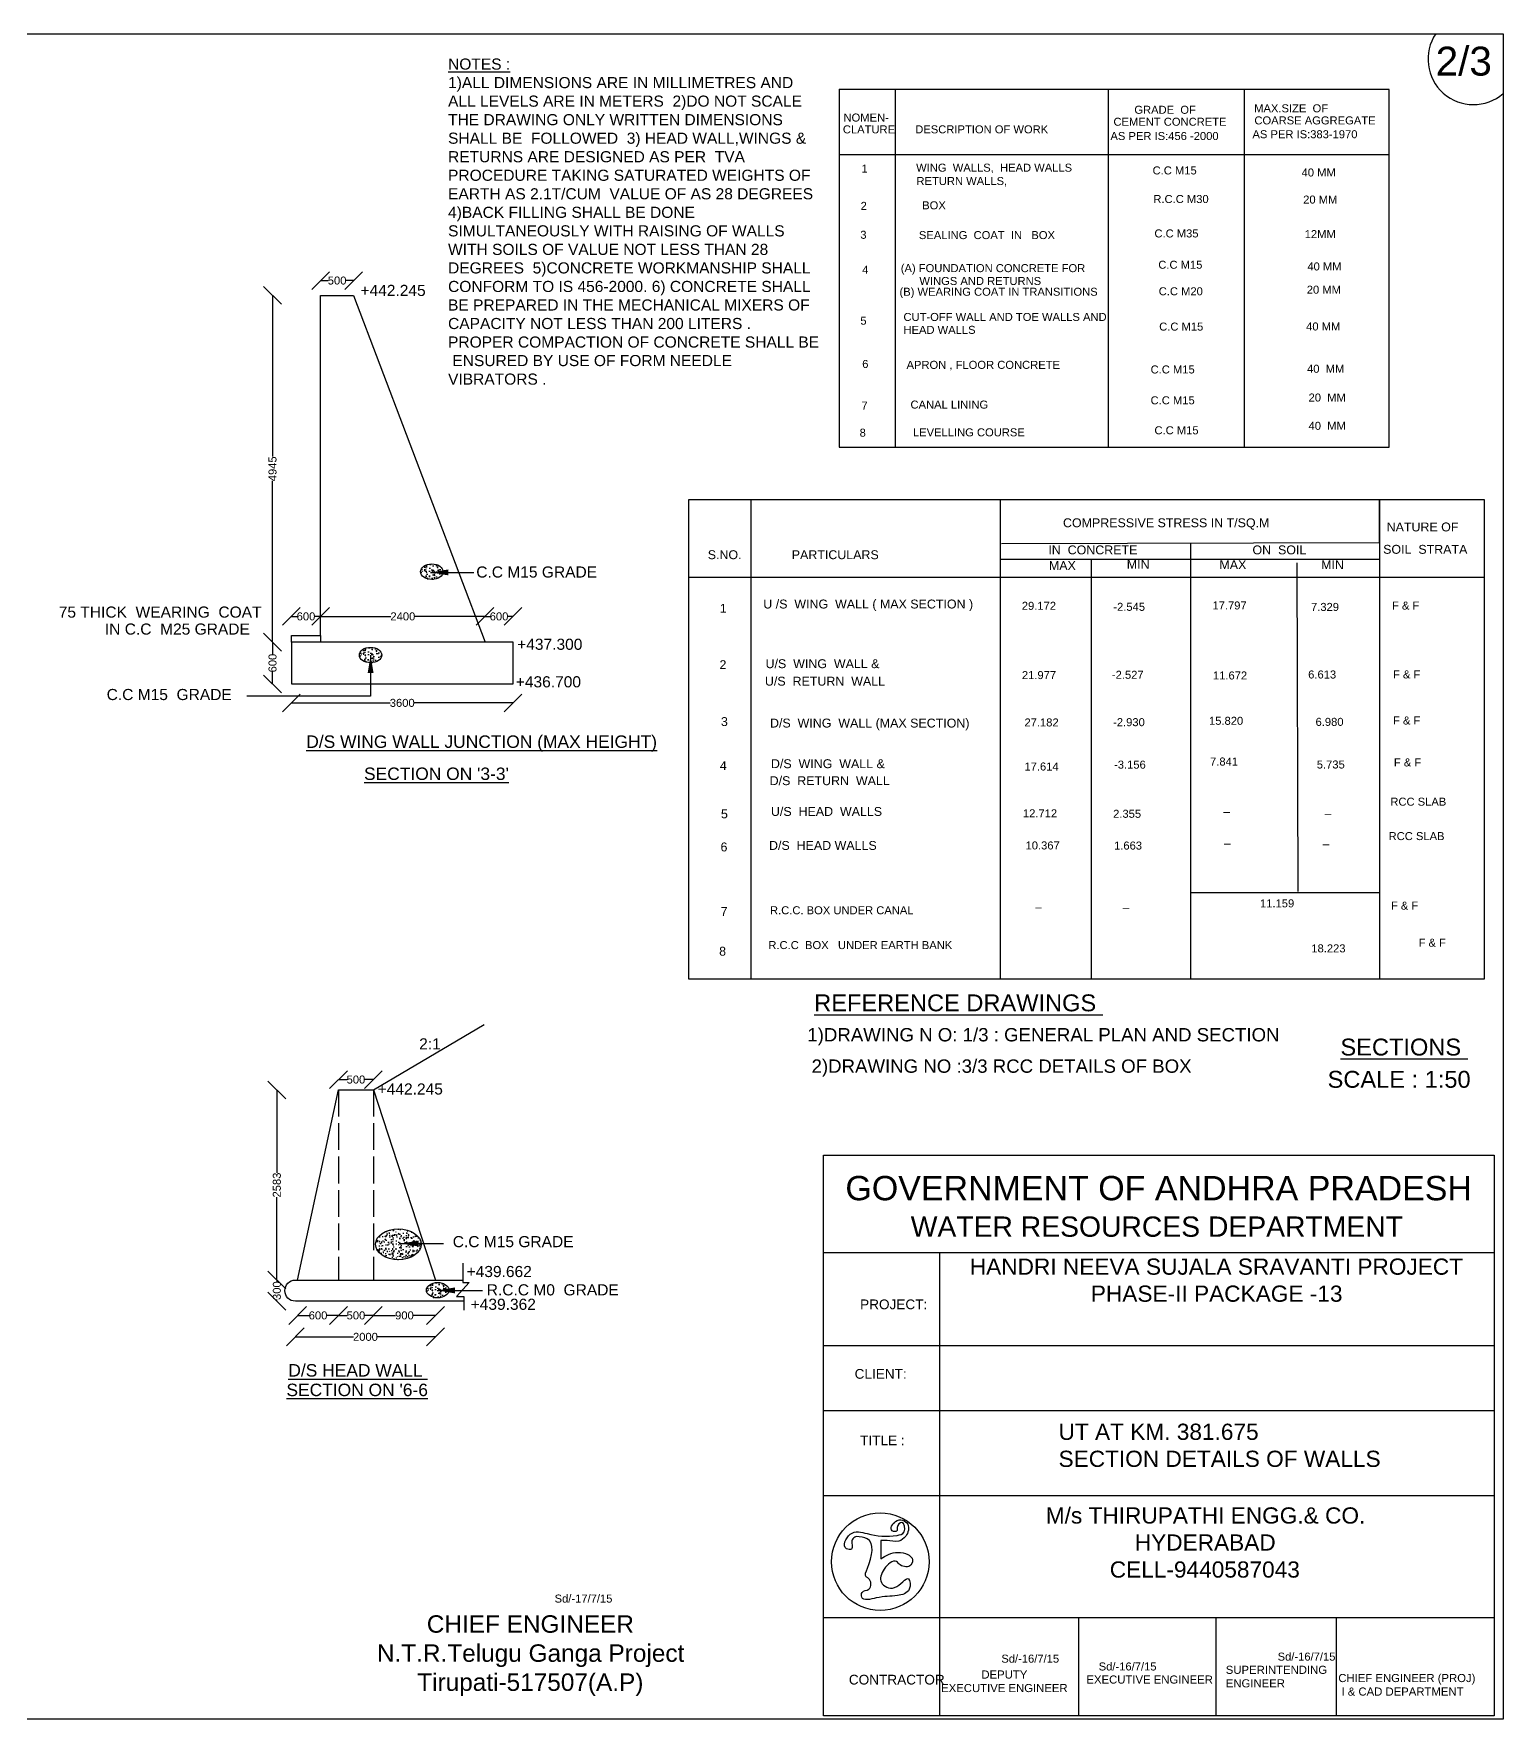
# Model space of a CAD drawing. Header units: millimetres. Extents: x 5762401 to 5768217, y 20979377 to 20983167.
# Drawn here: x 5764912 to 5768217, y 20979377 to 20983167 of the extents above; entities that cross this region are included whole.
import ezdxf

# ---------------------------------------------------------------- set-up
doc = ezdxf.new("R2010")
doc.units = ezdxf.units.MM
doc.header["$MEASUREMENT"] = 0
doc.linetypes.add('ACAD_ISO02W100', pattern=[15, 12, -3])
for name, color, linetype in [('DIMENSIONS', 7, 'Continuous'), ('DRAWING', 7, 'Continuous'), ('TEXT', 1, 'Continuous')]:
    doc.layers.add(name, color=color, linetype=linetype)
doc.styles.get("Standard").update_dxf_attribs({"font": 'arial.ttf', "height": 18})
doc.dimstyles.get("Standard").update_dxf_attribs({"dimtxt": 18, "dimasz": 40, "dimexe": 0.18, "dimexo": 0.0625, "dimgap": 0.09, "dimtad": 0, "dimdec": 0, "dimzin": 0, "dimdsep": 46, "dimtxsty": 'Standard', "dimblk": 'OBLIQUE', "dimcen": 0.09, "dimse1": 1, "dimse2": 1, "dimadec": 0, "dimazin": 0, "dimtfac": 1, "dimtdec": 0, "dimtofl": 0, "dimtmove": 0, "dimatfit": 3, "dimfxl": 1, "dimtolj": 1, "dimtzin": 0, "dimarcsym": 0})

# ---------------------------------------------------------------- blocks, each defined once
blk = doc.blocks.new('_Oblique')
at = {"color": 0, "linetype": 'ByBlock', "lineweight": -2}
blk.add_line((-0.5, -0.5), (0.5, 0.5), dxfattribs=at)
blk = doc.blocks.new('*D18')
at = {"layer": 'Defpoints', "color": 0, "transparency": 16777216}
for p in [(5765631.7, 20982612), (5765557.4, 20982578.7), (5765631.7, 20982578.7)]:
    blk.add_point(p, dxfattribs=at)
at = {"layer": 'DIMENSIONS', "color": 0, "lineweight": -2, "transparency": 16777216}
for p, q in [((5765557.4, 20982612), (5765574.6, 20982612)), ((5765631.7, 20982612), (5765614.5, 20982612))]:
    blk.add_line(p, q, dxfattribs=at)
at = {"layer": 'DIMENSIONS', "color": 0, "lineweight": -2, "transparency": 16777216, "xscale": 40, "yscale": 40, "zscale": 40, "rotation": 180}
blk.add_blockref('_Oblique', (5765557.4, 20982612), dxfattribs=at)
at = {"layer": 'DIMENSIONS', "color": 0, "lineweight": -2, "transparency": 16777216, "xscale": 40, "yscale": 40, "zscale": 40}
blk.add_blockref('_Oblique', (5765631.7, 20982612), dxfattribs=at)
at = {"layer": 'DIMENSIONS', "color": 0, "transparency": 16777216, "insert": (5765594.5, 20982612), "char_height": 18, "attachment_point": 5}
blk.add_mtext('\\A1;500', dxfattribs=at)
blk = doc.blocks.new('*D19')
at = {"layer": 'Defpoints', "color": 0, "transparency": 16777216}
for p in [(5765557.4, 20982578.7), (5765449.3, 20981798.7), (5765491.7, 20981798.7)]:
    blk.add_point(p, dxfattribs=at)
at = {"layer": 'DIMENSIONS', "color": 0, "lineweight": -2, "transparency": 16777216}
for p, q in [((5765449.3, 20982578.7), (5765449.3, 20982216.1)), ((5765449.3, 20981798.7), (5765449.3, 20982161.3))]:
    blk.add_line(p, q, dxfattribs=at)
at = {"layer": 'DIMENSIONS', "color": 0, "lineweight": -2, "transparency": 16777216, "xscale": 40, "yscale": 40, "zscale": 40}
for p, rotation in [((5765449.3, 20982578.7), 90), ((5765449.3, 20981798.7), 270)]:
    blk.add_blockref('_Oblique', p, dxfattribs=dict(at, rotation=rotation))
at = {"layer": 'DIMENSIONS', "color": 0, "transparency": 16777216, "insert": (5765449.3, 20982188.7), "char_height": 18, "attachment_point": 5, "rotation": 90}
blk.add_mtext('\\A1;4945', dxfattribs=at)
blk = doc.blocks.new('*D20')
at = {"layer": 'Defpoints', "color": 0, "transparency": 16777216}
for p in [(5765491.7, 20981798.7), (5765449.3, 20981704.9), (5765491.7, 20981704.9)]:
    blk.add_point(p, dxfattribs=at)
at = {"layer": 'DIMENSIONS', "color": 0, "lineweight": -2, "transparency": 16777216}
for p, q in [((5765449.3, 20981798.7), (5765449.3, 20981771.8)), ((5765449.3, 20981704.9), (5765449.3, 20981731.8))]:
    blk.add_line(p, q, dxfattribs=at)
at = {"layer": 'DIMENSIONS', "color": 0, "lineweight": -2, "transparency": 16777216, "xscale": 40, "yscale": 40, "zscale": 40}
for p, rotation in [((5765449.3, 20981798.7), 90), ((5765449.3, 20981704.9), 270)]:
    blk.add_blockref('_Oblique', p, dxfattribs=dict(at, rotation=rotation))
at = {"layer": 'DIMENSIONS', "color": 0, "transparency": 16777216, "insert": (5765449.3, 20981751.8), "char_height": 18, "attachment_point": 5, "rotation": 90}
blk.add_mtext('\\A1;600', dxfattribs=at)
blk = doc.blocks.new('*D21')
at = {"layer": 'Defpoints', "color": 0, "transparency": 16777216}
for p in [(5765557.4, 20981856.7), (5765491.7, 20981813.8), (5765557.4, 20981813.8)]:
    blk.add_point(p, dxfattribs=at)
at = {"layer": 'DIMENSIONS', "color": 0, "lineweight": -2, "transparency": 16777216}
for p, q in [((5765491.7, 20981856.7), (5765504.5, 20981856.7)), ((5765557.4, 20981856.7), (5765544.5, 20981856.7))]:
    blk.add_line(p, q, dxfattribs=at)
at = {"layer": 'DIMENSIONS', "color": 0, "lineweight": -2, "transparency": 16777216, "xscale": 40, "yscale": 40, "zscale": 40, "rotation": 180}
blk.add_blockref('_Oblique', (5765491.7, 20981856.7), dxfattribs=at)
at = {"layer": 'DIMENSIONS', "color": 0, "lineweight": -2, "transparency": 16777216, "xscale": 40, "yscale": 40, "zscale": 40}
blk.add_blockref('_Oblique', (5765557.4, 20981856.7), dxfattribs=at)
at = {"layer": 'DIMENSIONS', "color": 0, "transparency": 16777216, "insert": (5765524.5, 20981856.7), "char_height": 18, "attachment_point": 5}
blk.add_mtext('\\A1;600', dxfattribs=at)
blk = doc.blocks.new('*D22')
at = {"layer": 'Defpoints', "color": 0, "transparency": 16777216}
for p in [(5765557.4, 20981856.7), (5765927.2, 20981856.7), (5765927.2, 20981798.7)]:
    blk.add_point(p, dxfattribs=at)
at = {"layer": 'DIMENSIONS', "color": 0, "lineweight": -2, "transparency": 16777216}
for p, q in [((5765557.4, 20981856.7), (5765715.2, 20981856.7)), ((5765927.2, 20981856.7), (5765769.3, 20981856.7))]:
    blk.add_line(p, q, dxfattribs=at)
at = {"layer": 'DIMENSIONS', "color": 0, "lineweight": -2, "transparency": 16777216, "xscale": 40, "yscale": 40, "zscale": 40, "rotation": 180}
blk.add_blockref('_Oblique', (5765557.4, 20981856.7), dxfattribs=at)
at = {"layer": 'DIMENSIONS', "color": 0, "lineweight": -2, "transparency": 16777216, "xscale": 40, "yscale": 40, "zscale": 40}
blk.add_blockref('_Oblique', (5765927.2, 20981856.7), dxfattribs=at)
at = {"layer": 'DIMENSIONS', "color": 0, "transparency": 16777216, "insert": (5765742.3, 20981856.7), "char_height": 18, "attachment_point": 5}
blk.add_mtext('\\A1;2400', dxfattribs=at)
blk = doc.blocks.new('*D23')
at = {"layer": 'Defpoints', "color": 0, "transparency": 16777216}
for p in [(5765990, 20981856.7), (5765927.2, 20981798.7), (5765990, 20981798.7)]:
    blk.add_point(p, dxfattribs=at)
at = {"layer": 'DIMENSIONS', "color": 0, "lineweight": -2, "transparency": 16777216}
for p, q in [((5765927.2, 20981856.7), (5765938.6, 20981856.7)), ((5765990, 20981856.7), (5765978.6, 20981856.7))]:
    blk.add_line(p, q, dxfattribs=at)
at = {"layer": 'DIMENSIONS', "color": 0, "lineweight": -2, "transparency": 16777216, "xscale": 40, "yscale": 40, "zscale": 40, "rotation": 180}
blk.add_blockref('_Oblique', (5765927.2, 20981856.7), dxfattribs=at)
at = {"layer": 'DIMENSIONS', "color": 0, "lineweight": -2, "transparency": 16777216, "xscale": 40, "yscale": 40, "zscale": 40}
blk.add_blockref('_Oblique', (5765990, 20981856.7), dxfattribs=at)
at = {"layer": 'DIMENSIONS', "color": 0, "transparency": 16777216, "insert": (5765958.6, 20981856.7), "char_height": 18, "attachment_point": 5}
blk.add_mtext('\\A1;600', dxfattribs=at)
blk = doc.blocks.new('*D24')
at = {"layer": 'Defpoints', "color": 0, "transparency": 16777216}
for p in [(5765491.7, 20981704.9), (5765990, 20981704.9), (5765990, 20981662.2)]:
    blk.add_point(p, dxfattribs=at)
at = {"layer": 'DIMENSIONS', "color": 0, "lineweight": -2, "transparency": 16777216}
for p, q in [((5765491.7, 20981662.2), (5765714, 20981662.2)), ((5765990, 20981662.2), (5765767.8, 20981662.2))]:
    blk.add_line(p, q, dxfattribs=at)
at = {"layer": 'DIMENSIONS', "color": 0, "lineweight": -2, "transparency": 16777216, "xscale": 40, "yscale": 40, "zscale": 40, "rotation": 180}
blk.add_blockref('_Oblique', (5765491.7, 20981662.2), dxfattribs=at)
at = {"layer": 'DIMENSIONS', "color": 0, "lineweight": -2, "transparency": 16777216, "xscale": 40, "yscale": 40, "zscale": 40}
blk.add_blockref('_Oblique', (5765990, 20981662.2), dxfattribs=at)
at = {"layer": 'DIMENSIONS', "color": 0, "transparency": 16777216, "insert": (5765740.9, 20981662.2), "char_height": 18, "attachment_point": 5}
blk.add_mtext('\\A1;3600', dxfattribs=at)
blk = doc.blocks.new('*D37')
at = {"layer": 'Defpoints', "color": 0, "transparency": 16777216}
for p in [(5765597.6, 20980791.8), (5765676.1, 20980815.1), (5765676.1, 20980791.8)]:
    blk.add_point(p, dxfattribs=at)
at = {"layer": 'DIMENSIONS', "color": 0, "lineweight": -2, "transparency": 16777216}
for p, q in [((5765597.6, 20980815.1), (5765616.9, 20980815.1)), ((5765676.1, 20980815.1), (5765656.8, 20980815.1))]:
    blk.add_line(p, q, dxfattribs=at)
at = {"layer": 'DIMENSIONS', "color": 0, "lineweight": -2, "transparency": 16777216, "xscale": 40, "yscale": 40, "zscale": 40, "rotation": 180}
blk.add_blockref('_Oblique', (5765597.6, 20980815.1), dxfattribs=at)
at = {"layer": 'DIMENSIONS', "color": 0, "lineweight": -2, "transparency": 16777216, "xscale": 40, "yscale": 40, "zscale": 40}
blk.add_blockref('_Oblique', (5765676.1, 20980815.1), dxfattribs=at)
at = {"layer": 'DIMENSIONS', "color": 0, "transparency": 16777216, "insert": (5765636.8, 20980815.1), "char_height": 18, "attachment_point": 5}
blk.add_mtext('\\A1;500', dxfattribs=at)
blk = doc.blocks.new('*D38')
at = {"layer": 'Defpoints', "color": 0, "transparency": 16777216}
for p in [(5765597.6, 20980791.8), (5765459, 20980364.2), (5765505.6, 20980364.2)]:
    blk.add_point(p, dxfattribs=at)
at = {"layer": 'DIMENSIONS', "color": 0, "lineweight": -2, "transparency": 16777216}
for p, q in [((5765459, 20980791.8), (5765459, 20980605.1)), ((5765459, 20980364.2), (5765459, 20980550.9))]:
    blk.add_line(p, q, dxfattribs=at)
at = {"layer": 'DIMENSIONS', "color": 0, "lineweight": -2, "transparency": 16777216, "xscale": 40, "yscale": 40, "zscale": 40}
for p, rotation in [((5765459, 20980791.8), 90), ((5765459, 20980364.2), 270)]:
    blk.add_blockref('_Oblique', p, dxfattribs=dict(at, rotation=rotation))
at = {"layer": 'DIMENSIONS', "color": 0, "transparency": 16777216, "insert": (5765459, 20980578), "char_height": 18, "attachment_point": 5, "rotation": 90}
blk.add_mtext('\\A1;2583', dxfattribs=at)
blk = doc.blocks.new('*D39')
at = {"layer": 'Defpoints', "color": 0, "transparency": 16777216}
for p in [(5765500.7, 20980364.2), (5765459, 20980316.8), (5765500.7, 20980316.8)]:
    blk.add_point(p, dxfattribs=at)
at = {"layer": 'DIMENSIONS', "color": 0, "lineweight": -2, "transparency": 16777216}
for p, q in [((5765459, 20980364.2), (5765459, 20980360.5)), ((5765459, 20980316.8), (5765459, 20980320.6))]:
    blk.add_line(p, q, dxfattribs=at)
at = {"layer": 'DIMENSIONS', "color": 0, "lineweight": -2, "transparency": 16777216, "xscale": 40, "yscale": 40, "zscale": 40}
for p, rotation in [((5765459, 20980364.2), 90), ((5765459, 20980316.8), 270)]:
    blk.add_blockref('_Oblique', p, dxfattribs=dict(at, rotation=rotation))
at = {"layer": 'DIMENSIONS', "color": 0, "transparency": 16777216, "insert": (5765459, 20980340.5), "char_height": 18, "attachment_point": 5, "rotation": 90}
blk.add_mtext('\\A1;300', dxfattribs=at)
blk = doc.blocks.new('*D40')
at = {"layer": 'Defpoints', "color": 0, "transparency": 16777216}
for p in [(5765505.6, 20980364.2), (5765597.6, 20980364.2), (5765597.6, 20980284.7)]:
    blk.add_point(p, dxfattribs=at)
at = {"layer": 'DIMENSIONS', "color": 0, "lineweight": -2, "transparency": 16777216}
for p, q in [((5765505.6, 20980284.7), (5765531.6, 20980284.7)), ((5765597.6, 20980284.7), (5765571.6, 20980284.7))]:
    blk.add_line(p, q, dxfattribs=at)
at = {"layer": 'DIMENSIONS', "color": 0, "lineweight": -2, "transparency": 16777216, "xscale": 40, "yscale": 40, "zscale": 40, "rotation": 180}
blk.add_blockref('_Oblique', (5765505.6, 20980284.7), dxfattribs=at)
at = {"layer": 'DIMENSIONS', "color": 0, "lineweight": -2, "transparency": 16777216, "xscale": 40, "yscale": 40, "zscale": 40}
blk.add_blockref('_Oblique', (5765597.6, 20980284.7), dxfattribs=at)
at = {"layer": 'DIMENSIONS', "color": 0, "transparency": 16777216, "insert": (5765551.6, 20980284.7), "char_height": 18, "attachment_point": 5}
blk.add_mtext('\\A1;600', dxfattribs=at)
blk = doc.blocks.new('*D41')
at = {"layer": 'Defpoints', "color": 0, "transparency": 16777216}
for p in [(5765597.6, 20980364.2), (5765676.1, 20980364.2), (5765676.1, 20980284.7)]:
    blk.add_point(p, dxfattribs=at)
at = {"layer": 'DIMENSIONS', "color": 0, "lineweight": -2, "transparency": 16777216}
for p, q in [((5765597.6, 20980284.7), (5765616.9, 20980284.7)), ((5765676.1, 20980284.7), (5765656.8, 20980284.7))]:
    blk.add_line(p, q, dxfattribs=at)
at = {"layer": 'DIMENSIONS', "color": 0, "lineweight": -2, "transparency": 16777216, "xscale": 40, "yscale": 40, "zscale": 40, "rotation": 180}
blk.add_blockref('_Oblique', (5765597.6, 20980284.7), dxfattribs=at)
at = {"layer": 'DIMENSIONS', "color": 0, "lineweight": -2, "transparency": 16777216, "xscale": 40, "yscale": 40, "zscale": 40}
blk.add_blockref('_Oblique', (5765676.1, 20980284.7), dxfattribs=at)
at = {"layer": 'DIMENSIONS', "color": 0, "transparency": 16777216, "insert": (5765636.8, 20980284.7), "char_height": 18, "attachment_point": 5}
blk.add_mtext('\\A1;500', dxfattribs=at)
blk = doc.blocks.new('*D42')
at = {"layer": 'Defpoints', "color": 0, "transparency": 16777216}
for p in [(5765676.1, 20980364.2), (5765815.8, 20980364.2), (5765815.8, 20980284.7)]:
    blk.add_point(p, dxfattribs=at)
at = {"layer": 'DIMENSIONS', "color": 0, "lineweight": -2, "transparency": 16777216}
for p, q in [((5765676.1, 20980284.7), (5765726, 20980284.7)), ((5765815.8, 20980284.7), (5765765.9, 20980284.7))]:
    blk.add_line(p, q, dxfattribs=at)
at = {"layer": 'DIMENSIONS', "color": 0, "lineweight": -2, "transparency": 16777216, "xscale": 40, "yscale": 40, "zscale": 40, "rotation": 180}
blk.add_blockref('_Oblique', (5765676.1, 20980284.7), dxfattribs=at)
at = {"layer": 'DIMENSIONS', "color": 0, "lineweight": -2, "transparency": 16777216, "xscale": 40, "yscale": 40, "zscale": 40}
blk.add_blockref('_Oblique', (5765815.8, 20980284.7), dxfattribs=at)
at = {"layer": 'DIMENSIONS', "color": 0, "transparency": 16777216, "insert": (5765745.9, 20980284.7), "char_height": 18, "attachment_point": 5}
blk.add_mtext('\\A1;900', dxfattribs=at)
blk = doc.blocks.new('*D43')
at = {"layer": 'Defpoints', "color": 0, "transparency": 16777216}
for p in [(5765815.8, 20980364.2), (5765500.7, 20980316.8), (5765815.8, 20980236.5)]:
    blk.add_point(p, dxfattribs=at)
at = {"layer": 'DIMENSIONS', "color": 0, "lineweight": -2, "transparency": 16777216}
for p, q in [((5765500.7, 20980236.5), (5765631.1, 20980236.5)), ((5765815.8, 20980236.5), (5765685.3, 20980236.5))]:
    blk.add_line(p, q, dxfattribs=at)
at = {"layer": 'DIMENSIONS', "color": 0, "lineweight": -2, "transparency": 16777216, "xscale": 40, "yscale": 40, "zscale": 40, "rotation": 180}
blk.add_blockref('_Oblique', (5765500.7, 20980236.5), dxfattribs=at)
at = {"layer": 'DIMENSIONS', "color": 0, "lineweight": -2, "transparency": 16777216, "xscale": 40, "yscale": 40, "zscale": 40}
blk.add_blockref('_Oblique', (5765815.8, 20980236.5), dxfattribs=at)
at = {"layer": 'DIMENSIONS', "color": 0, "transparency": 16777216, "insert": (5765658.2, 20980236.5), "char_height": 18, "attachment_point": 5}
blk.add_mtext('\\A1;2000', dxfattribs=at)

msp = doc.modelspace()

# ---------------------------------------------------------------- hatches: boundary and pattern name
at = {"layer": 'DRAWING'}
h = msp.add_hatch(dxfattribs=at)
h.set_pattern_fill('AR-CONC', color=0, scale=3, style=0)
h.set_pattern_definition([(50, (5661.606, -148.237), (21.517805478, -1.88256405), [2.25, -24.75]), (355, (5661.606, -148.237), (-4.162540008, 22.56576401), [1.8, -19.8]), (100.4514, (5663.4, -148.394), (17.355281451, 20.683186262), [1.9122057, -21.03426336]), (46.1842, (5661.606, -142.237), (32.01723146, -4.96557043), [3.375, -37.125]), (96.6356, (5664.274, -142.65), (28.039881166, 29.223536127), [2.86830864, -31.55139]), (351.1842, (5661.606, -142.237), (28.039858354, 29.22355803), [2.7, -29.7]), (21, (5664.606, -143.737), (17.907211564, -12.07856672), [2.25, -24.75]), (326, (5664.606, -143.737), (7.299459958, 21.754501351), [1.8, -19.8]), (71.4514, (5666.098, -144.744), (25.206678857, 9.675914901), [1.9122057, -21.03426336]), (37.5, (5661.606, -148.237), (0.3647956595, 9.986815615), [0, -19.56, 0, -20.1, 0, -19.875]), (7.5, (5661.606, -148.237), (7.8920861233, 11.8323513565), [0, -11.46, 0, -19.11, 0, -7.575]), (327.5, (5654.916, -148.237), (16.0146730852, -0.676646152), [0, -7.5, 0, -23.4, 0, -31.05]), (317.5, (5651.916, -148.237), (17.49558508, 3.00314947), [0, -9.75, 0, -15.54, 0, -22.05])])
edge = h.paths.add_edge_path()
edge.add_ellipse((5765807.3, 20981957.3), major_axis=(-25.3, 0), ratio=0.687205, start_angle=0, end_angle=360)
h = msp.add_hatch(dxfattribs=at)
h.set_pattern_fill('AR-CONC', color=0, scale=3, style=0)
h.set_pattern_definition([(50, (5524.13, -335.789), (21.517805478, -1.88256405), [2.25, -24.75]), (355, (5524.13, -335.789), (-4.162540008, 22.56576401), [1.8, -19.8]), (100.4514, (5525.923, -335.946), (17.355281451, 20.683186262), [1.9122057, -21.03426336]), (46.1842, (5524.13, -329.79), (32.01723146, -4.96557043), [3.375, -37.125]), (96.6356, (5526.798, -330.203), (28.039881166, 29.223536127), [2.86830864, -31.55139]), (351.1842, (5524.13, -329.79), (28.039858354, 29.22355803), [2.7, -29.7]), (21, (5527.13, -331.289), (17.907211564, -12.07856672), [2.25, -24.75]), (326, (5527.13, -331.289), (7.299459958, 21.754501351), [1.8, -19.8]), (71.4514, (5528.622, -332.295), (25.206678857, 9.675914901), [1.9122057, -21.03426336]), (37.5, (5524.13, -335.789), (0.3647956595, 9.986815615), [0, -19.56, 0, -20.1, 0, -19.875]), (7.5, (5524.13, -335.789), (7.8920861233, 11.8323513565), [0, -11.46, 0, -19.11, 0, -7.575]), (327.5, (5517.44, -335.789), (16.0146730852, -0.676646152), [0, -7.5, 0, -23.4, 0, -31.05]), (317.5, (5514.44, -335.789), (17.49558508, 3.00314947), [0, -9.75, 0, -15.54, 0, -22.05])])
edge = h.paths.add_edge_path()
edge.add_ellipse((5765669.8, 20981769.8), major_axis=(-25.3, 0), ratio=0.687205, start_angle=0, end_angle=360)
h = msp.add_hatch(dxfattribs=at)
h.set_pattern_fill('AR-CONC', color=0, scale=3, style=0)
h.set_pattern_definition([(50, (5586.487, -1660.842), (21.517805478, -1.88256405), [2.25, -24.75]), (355, (5586.487, -1660.842), (-4.162540008, 22.56576401), [1.8, -19.8]), (100.4514, (5588.28, -1661), (17.355281451, 20.683186262), [1.9122057, -21.03426336]), (46.1842, (5586.487, -1654.842), (32.01723146, -4.96557043), [3.375, -37.125]), (96.6356, (5589.155, -1655.256), (28.039881166, 29.223536127), [2.86830864, -31.55139]), (351.1842, (5586.487, -1654.842), (28.039858354, 29.22355803), [2.7, -29.7]), (21, (5589.487, -1656.342), (17.907211564, -12.07856672), [2.25, -24.75]), (326, (5589.487, -1656.342), (7.299459958, 21.754501351), [1.8, -19.8]), (71.4514, (5590.98, -1657.349), (25.206678857, 9.675914901), [1.9122057, -21.03426336]), (37.5, (5586.487, -1660.842), (0.3647956595, 9.986815615), [0, -19.56, 0, -20.1, 0, -19.875]), (7.5, (5586.487, -1660.842), (7.8920861233, 11.8323513565), [0, -11.46, 0, -19.11, 0, -7.575]), (327.5, (5579.797, -1660.842), (16.0146730852, -0.676646152), [0, -7.5, 0, -23.4, 0, -31.05]), (317.5, (5576.797, -1660.842), (17.49558508, 3.00314947), [0, -9.75, 0, -15.54, 0, -22.05])])
edge = h.paths.add_edge_path()
edge.add_ellipse((5765732.2, 20980444.7), major_axis=(51.3, 0), ratio=0.674154, start_angle=0, end_angle=360)
h = msp.add_hatch(dxfattribs=at)
h.set_pattern_fill('AR-CONC', color=0, scale=3, style=0)
h.set_pattern_definition([(50, (5674.952, -1763.951), (21.517805478, -1.88256405), [2.25, -24.75]), (355, (5674.952, -1763.951), (-4.162540008, 22.56576401), [1.8, -19.8]), (100.4514, (5676.745, -1764.108), (17.355281451, 20.683186262), [1.9122057, -21.03426336]), (46.1842, (5674.952, -1757.95), (32.01723146, -4.96557043), [3.375, -37.125]), (96.6356, (5677.62, -1758.365), (28.039881166, 29.223536127), [2.86830864, -31.55139]), (351.1842, (5674.95, -1757.95), (28.039858354, 29.22355803), [2.7, -29.7]), (21, (5677.952, -1759.451), (17.907211564, -12.07856672), [2.25, -24.75]), (326, (5677.952, -1759.451), (7.299459958, 21.754501351), [1.8, -19.8]), (71.4514, (5679.444, -1760.458), (25.206678857, 9.675914901), [1.9122057, -21.03426336]), (37.5, (5674.952, -1763.951), (0.3647956595, 9.986815615), [0, -19.56, 0, -20.1, 0, -19.875]), (7.5, (5674.952, -1763.951), (7.8920861233, 11.8323513565), [0, -11.46, 0, -19.11, 0, -7.575]), (327.5, (5668.262, -1763.951), (16.0146730852, -0.676646152), [0, -7.5, 0, -23.4, 0, -31.05]), (317.5, (5665.262, -1763.951), (17.49558508, 3.00314947), [0, -9.75, 0, -15.54, 0, -22.05])])
edge = h.paths.add_edge_path()
edge.add_ellipse((5765820.6, 20980341.6), major_axis=(-25.3, 0), ratio=0.687205, start_angle=0, end_angle=360)

# ---------------------------------------------------------------- linework, layer by layer
at = {"layer": 'DRAWING', "color": 0}
for points in [[(5762401.1, 20983167.2), (5768216.8, 20983167.2), (5768216.8, 20979376.5), (5762401.1, 20979376.5)], [(5765557.4, 20981798.7), (5765491.7, 20981798.7), (5765491.7, 20981813.8), (5765557.4, 20981813.8)], [(5765990, 20981798.7), (5765491.7, 20981798.7), (5765491.7, 20981704.9), (5765990, 20981704.9)]]:
    msp.add_lwpolyline(points, close=True, dxfattribs=at)
for points in [[(5765557.4, 20981813.8), (5765557.4, 20982578.7), (5765631.7, 20982578.7), (5765927.2, 20981798.7)], [(5765676.1, 20980791.8), (5765925.3, 20980939.2)], [(5765505.6, 20980364.2), (5765597.6, 20980791.8), (5765676.1, 20980791.8), (5765815.8, 20980364.2)], [(5765877.2, 20980402.3), (5765877.2, 20980358.8), (5765891.7, 20980358.8), (5765863.2, 20980327.1), (5765879.5, 20980327.1), (5765879.5, 20980296.9)]]:
    msp.add_lwpolyline(points, dxfattribs=at)
at = {"layer": 'DRAWING', "color": 0, "linetype": 'ACAD_ISO02W100', "ltscale": 5}
for points in [[(5765597.6, 20980791.8), (5765597.6, 20980364.2)], [(5765676.1, 20980791.8), (5765676.1, 20980364.2)]]:
    msp.add_lwpolyline(points, dxfattribs=at)
at = {"layer": 'DRAWING', "color": 0}
msp.add_lwpolyline([(5765879.5, 20980316.8), (5765500.7, 20980316.8, -1), (5765500.7, 20980364.2), (5765877.2, 20980364.2)], format="xyb", dxfattribs=at)
for centre, major_axis, ratio in [((5765807.3, 20981957.3), (-25.3, 0), 0.687205), ((5765669.8, 20981769.8), (-25.3, 0), 0.687205), ((5765732.2, 20980444.7), (51.3, 0), 0.674154), ((5765820.6, 20980341.6), (-25.3, 0), 0.687205)]:
    msp.add_ellipse(centre, major_axis=major_axis, ratio=ratio, dxfattribs=at)
at = {"layer": 'TEXT', "color": 0}
for points in [[(5766723.5, 20983042.1), (5766723.5, 20982237.7), (5767960.4, 20982237.7), (5767960.4, 20983041.7), (5766723.5, 20983041.7)], [(5766849.7, 20983041.7), (5766849.7, 20982237.7)], [(5767328.2, 20983041.7), (5767328.2, 20982237.7)], [(5767634.3, 20983041.7), (5767634.3, 20982237.7)], [(5766723.5, 20982895.6), (5767960.4, 20982895.6)], [(5766384.6, 20982102), (5766384.6, 20981041.7), (5768174.6, 20981041.7), (5768174.6, 20982118.9), (5766384.9, 20982118.9), (5766384.6, 20982102)], [(5766524.9, 20982118.9), (5766524.9, 20981041.7)], [(5767085.1, 20982118.9), (5767085.1, 20981150.5)], [(5767938.5, 20982023.3), (5767938.5, 20982118.9), (5767938.5, 20981041.7)], [(5767088.2, 20982020.4), (5767938.5, 20982023.3)], [(5767513.3, 20982021.8), (5767513.3, 20981041.7)], [(5767085.1, 20981985.8), (5767938.5, 20981985.8)], [(5767290.5, 20981041.7), (5767290.5, 20981983.3)], [(5767755.2, 20981238), (5767753.1, 20981977.4)], [(5766384.6, 20981944.8), (5768174.6, 20981944.8)], [(5767513.3, 20981235.7), (5767938.5, 20981235.7)], [(5767085.1, 20981150.5), (5767085.1, 20981041.7)], [(5766688.2, 20980426.1), (5768195.9, 20980426.1)], [(5766949.2, 20980426.1), (5766949.2, 20979384.6)], [(5766688.2, 20980217.2), (5768195.9, 20980217.2)], [(5766688.2, 20980071.1), (5768195.9, 20980071.1)], [(5766688.2, 20979880.1), (5768195.9, 20979880.1)], [(5766817.1, 20979778.6), (5766817.1, 20979737.6)], [(5766688.2, 20979605.5), (5768195.9, 20979605.5)], [(5767261.5, 20979605.5), (5767261.5, 20979384.6)], [(5767571.5, 20979384.6), (5767571.5, 20979605.5)], [(5767841.2, 20979605.5), (5767841.2, 20979384.6)]]:
    msp.add_lwpolyline(points, dxfattribs=at)
msp.add_lwpolyline([(5766688.2, 20980644.9), (5768195.9, 20980644.9), (5768195.9, 20979384.6), (5766688.2, 20979384.6)], close=True, dxfattribs=at)
msp.add_circle((5766815.9, 20979730.9), 109.7, dxfattribs=at)
msp.add_arc((5768149.8, 20983110.1), 102.4, 146.1083, 310.8635, dxfattribs=at)
for points in [[(5766761.8, 20979787.4), (5766752.7, 20979780.2), (5766750.9, 20979759.3), (5766739.8, 20979759.9), (5766748.4, 20979792.5), (5766786.2, 20979794), (5766854.1, 20979790.2), (5766869.3, 20979798), (5766864.2, 20979819.2), (5766853.8, 20979808), (5766852.7, 20979799.7), (5766842.9, 20979800.3), (5766850.1, 20979821.5), (5766865.9, 20979824.2), (5766877.6, 20979815), (5766873, 20979788.2), (5766857.3, 20979777.3), (5766831, 20979778.4), (5766817.1, 20979778.6)], [(5766817.1, 20979737.6), (5766834.3, 20979747.2), (5766877.8, 20979747.2), (5766887.2, 20979738.6), (5766884.9, 20979723.7), (5766860.6, 20979723.7), (5766852.3, 20979731), (5766824.7, 20979714.2), (5766818.3, 20979684.3), (5766848, 20979672.7), (5766879.4, 20979692.2), (5766881.1, 20979669.1), (5766854.5, 20979655), (5766806.9, 20979649.4), (5766774.2, 20979651.2), (5766774.8, 20979662), (5766790.2, 20979669.1), (5766789.4, 20979693.4), (5766784.1, 20979696.7), (5766787.2, 20979716.5), (5766786.7, 20979782.7), (5766761.8, 20979787.4)]]:
    msp.add_spline(points, degree=3, dxfattribs=at)

# ---------------------------------------------------------------- texts
at = {"layer": 'DIMENSIONS', "color": 0}
msp.add_text('2/3', height=65, dxfattribs=at).set_placement((5768064.8, 20983073))
at = {"layer": 'TEXT', "color": 0}
for s, height, p in [('NOMEN-', 18, (5766733.1, 20982969.6)), ('GRADE  OF', 18, (5767387.1, 20982987.1)), ('MAX.SIZE  OF', 18, (5767656.6, 20982990.4)), ('CLATURE', 18, (5766731.7, 20982943)), ('DESCRIPTION OF WORK', 18, (5766894.5, 20982943.1)), ('AS PER IS:456 -2000', 18, (5767333.4, 20982928.1)), ('CEMENT CONCRETE', 18, (5767340.2, 20982960.2)), ('AS PER IS:383-1970', 18, (5767652.7, 20982932.1)), ('COARSE AGGREGATE', 18, (5767657.1, 20982963.2)), ('1', 18, (5766773.5, 20982854.6)), ('WING  WALLS,  HEAD WALLS', 18, (5766896.5, 20982856.9)), ('RETURN WALLS,', 18, (5766897.2, 20982826.9)), ('C.C M15', 18, (5767428.2, 20982850.7)), ('40 MM', 18, (5767763.2, 20982846.1)), ('R.C.C M30', 18, (5767429.9, 20982786.4)), ('20 MM', 18, (5767766.8, 20982785.2)), ('2', 18, (5766771.7, 20982771)), ('BOX', 18, (5766910.1, 20982772.2)), ('3', 18, (5766771, 20982706)), ('SEALING  COAT  IN   BOX', 18, (5766902.7, 20982705.3)), ('C.C M35', 18, (5767432.3, 20982709)), ('12MM', 18, (5767770.2, 20982707.5)), ('4', 18, (5766775.2, 20982627.6)), ('(A) FOUNDATION CONCRETE FOR ', 18, (5766861.9, 20982631)), ('C.C M15', 18, (5767441, 20982638.6)), ('40 MM', 18, (5767776.2, 20982634.8)), ('      WINGS AND RETURNS', 18, (5766861.9, 20982602.1)), ('+442.245', 25, (5765647, 20982577.4)), ('(B) WEARING COAT IN TRANSITIONS', 18, (5766859.1, 20982577.9)), ('C.C M20', 18, (5767442, 20982578.9)), ('20 MM', 18, (5767774.9, 20982582.5)), ('5', 18, (5766771, 20982512.8)), ('CUT-OFF WALL AND TOE WALLS AND', 18, (5766868, 20982521.2)), ('HEAD WALLS', 18, (5766868, 20982492.2)), ('C.C M15', 18, (5767443, 20982499.5)), ('40 MM', 18, (5767773.5, 20982499.8)), ('6', 18, (5766775.2, 20982415.5)), ('APRON , FLOOR CONCRETE', 18, (5766874.9, 20982413.5)), ('C.C M15', 18, (5767423.7, 20982403.1)), ('40  MM', 18, (5767775.5, 20982404.7)), ('7', 18, (5766773.5, 20982322)), ('CANAL LINING ', 18, (5766883.8, 20982324.1)), ('C.C M15', 18, (5767423.7, 20982333.7)), ('20  MM', 18, (5767778.9, 20982340)), ('8', 18, (5766769.4, 20982261)), ('LEVELLING COURSE', 18, (5766889.3, 20982261.7)), ('C.C M15', 18, (5767432.4, 20982266.3)), ('40  MM', 18, (5767778.9, 20982276.4)), ('COMPRESSIVE STRESS IN T/SQ.M', 20, (5767226.7, 20982057.3)), ('NATURE OF', 20, (5767954.5, 20982047.9)), ('S.NO.', 20, (5766427.9, 20981985.5)), ('PARTICULARS', 20, (5766616.8, 20981985.5)), ('IN  CONCRETE', 20, (5767193.8, 20981996.3)), ('ON  SOIL', 20, (5767652.8, 20981996.3)), ('SOIL  STRATA', 20, (5767946.6, 20981997.6)), ('C.C M15 GRADE', 25, (5765907.4, 20981944.1)), ('MAX', 20, (5767195.1, 20981961.1)), ('MIN', 20, (5767370.2, 20981963.9)), ('MAX', 20, (5767578.5, 20981963)), ('MIN', 20, (5767807.2, 20981963)), ('1', 20, (5766455.1, 20981865)), ('U /S  WING  WALL ( MAX SECTION )', 20, (5766552.8, 20981874.6)), ('29.172', 18, (5767134.1, 20981871.6)), ('-2.545', 18, (5767339.9, 20981869.3)), ('17.797', 18, (5767562.8, 20981872.4)), ('7.329', 18, (5767784.4, 20981869.1)), ('F & F', 18, (5767966.5, 20981872.2)), ('75 THICK  WEARING  COAT', 25, (5764968.6, 20981854)), ('IN C.C  M25 GRADE', 25, (5765072.3, 20981815.8)), ('+437.300', 25, (5765999.4, 20981781.6)), ('2', 20, (5766454.3, 20981738.2)), ('U/S  WING  WALL &', 20, (5766557.9, 20981740.4)), ('21.977', 18, (5767134.3, 20981715.8)), ('-2.527', 18, (5767336.7, 20981716.5)), ('11.672', 18, (5767563.9, 20981714.9)), ('6.613', 18, (5767778, 20981717.1)), ('F & F', 18, (5767968.8, 20981717.3)), ('+436.700', 25, (5765996.3, 20981697.2)), ('U/S  RETURN  WALL', 20, (5766556.5, 20981701.1)), ('C.C M15  GRADE', 25, (5765076.3, 20981668.6)), ('3', 20, (5766457.6, 20981610.2)), ('D/S  WING  WALL (MAX SECTION)', 20, (5766567.9, 20981606.9)), ('27.182', 18, (5767140, 20981609.3)), ('-2.930', 18, (5767339.4, 20981609.9)), ('15.820', 18, (5767555, 20981613)), ('6.980', 18, (5767794.6, 20981610.6)), ('F & F', 18, (5767968.8, 20981613.7)), ('%%UD/S WING WALL JUNCTION (MAX HEIGHT)', 28, (5765525.1, 20981561.1)), ("%%USECTION ON '3-3'", 28, (5765655, 20981488.9)), ('4', 20, (5766455.1, 20981511.2)), ('D/S  WING  WALL &', 20, (5766570, 20981515.5)), ('17.614', 18, (5767140, 20981510.2)), ('-3.156', 18, (5767341.5, 20981514.4)), ('7.841', 18, (5767557.4, 20981521.4)), ('5.735', 18, (5767797.4, 20981514.7)), ('F & F', 18, (5767970.8, 20981519.4)), ('D/S  RETURN  WALL', 20, (5766567.1, 20981477.3)), ('RCC SLAB', 18, (5767962.8, 20981431.1)), ('5', 20, (5766457.6, 20981402.7)), ('U/S  HEAD  WALLS', 20, (5766570, 20981408.1)), ('12.712', 18, (5767136.6, 20981404.9)), ('2.355', 18, (5767339.4, 20981403.9)), ('_', 18, (5767588, 20981420.2)), ('_', 18, (5767815.6, 20981415.8)), ('RCC SLAB', 18, (5767958.9, 20981353.7)), ('6', 20, (5766456.7, 20981328.3)), ('D/S  HEAD WALLS', 20, (5766565.7, 20981331.7)), ('10.367', 18, (5767142.5, 20981332.7)), ('1.663', 18, (5767341.5, 20981332.4)), ('_', 18, (5767589.5, 20981348.9)), ('_', 18, (5767811.2, 20981347.4)), ('7', 20, (5766456.8, 20981183.2)), ('R.C.C. BOX UNDER CANAL', 18, (5766567.9, 20981186.9)), ('11.159', 18, (5767669.7, 20981202.4)), ('F & F', 18, (5767964.1, 20981197.4)), ('_', 18, (5767164.6, 20981205.5)), ('_', 18, (5767361.6, 20981204.5)), ('R.C.C  BOX   UNDER EARTH BANK', 18, (5766564.2, 20981108.6)), ('F & F', 18, (5768026.3, 20981114)), ('8', 20, (5766453.5, 20981093.8)), ('18.223', 18, (5767785.1, 20981101.2)), ('%%UREFERENCE DRAWINGS ', 38, (5766667.3, 20980968.7)), ('2:1', 25, (5765779, 20980883)), ('1)DRAWING N O: 1/3 : GENERAL PLAN AND SECTION', 30, (5766651.8, 20980901)), ('%%USECTIONS ', 38, (5767850.6, 20980869.3)), ('2)DRAWING NO :3/3 RCC DETAILS OF BOX  ', 30, (5766661.3, 20980830.4)), ('SCALE : 1:50', 38, (5767821.7, 20980796.7)), ('+442.245', 25, (5765685.7, 20980781.5)), ('C.C M15 GRADE', 25, (5765854.5, 20980438.2)), ('+439.662', 25, (5765885.7, 20980371)), ('R.C.C M0  GRADE', 25, (5765931, 20980329.8)), ('+439.362', 25, (5765894.8, 20980297.3)), ('%%UD/S HEAD WALL ', 28, (5765484.8, 20980147.3)), ("%%USECTION ON '6-6", 28, (5765480.5, 20980103.3)), ('Sd/-17/7/15', 18, (5766083.5, 20979639)), ('Sd/-16/7/15', 18, (5767088, 20979503.9)), ('Sd/-16/7/15', 18, (5767307, 20979486.3)), ('Sd/-16/7/15', 18, (5767709.3, 20979508.5))]:
    msp.add_text(s, height=height, dxfattribs=at).set_placement(p)
at = {"layer": 'TEXT', "color": 0, "attachment_point": 1}
for s, insert, char_height, width in [('{\\LNOTES : \\P}1)ALL DIMENSIONS ARE IN MILLIMETRES AND ALL LEVELS ARE IN METERS  2)DO NOT SCALE THE DRAWING ONLY WRITTEN DIMENSIONS SHALL BE  FOLLOWED  3) HEAD WALL,WINGS & RETURNS ARE DESIGNED AS PER  TVA  PROCEDURE TAKING SATURATED WEIGHTS OF EARTH AS 2.1T/CUM  VALUE OF AS 28 DEGREES  4)BACK FILLING SHALL BE DONE SIMULTANEOUSLY WITH RAISING OF WALLS WITH SOILS OF VALUE NOT LESS THAN 28 DEGREES  5)CONCRETE WORKMANSHIP SHALL CONFORM TO IS 456-2000. 6) CONCRETE SHALL BE PREPARED IN THE MECHANICAL MIXERS OF CAPACITY NOT LESS THAN 200 LITERS .   PROPER COMPACTION OF CONCRETE SHALL BE  ENSURED BY USE OF FORM NEEDLE VIBRATORS .', (5765844, 20983111.4), 25, 840.909), ('\\pi29.5;{\\H1.5x;GOVERNMENT OF ANDHRA PRADESH}  \\P\\pi176.45;{\\H1.25x;WATER RESOURCES DEPARTMENT }', (5766707.9, 20980598.4), 36.452, 1457.813), ('\\pi2.5487;HANDRI NEEVA SUJALA SRAVANTI PROJECT \\P\\pi274.73;PHASE-II PACKAGE -13', (5767014.6, 20980412.7), 36.452, 1109.234), ('PROJECT:', (5766770.5, 20980320.6), 21.87, 224.372), ('CLIENT:', (5766758.2, 20980164.2), 21.87, 224.372), ('UT AT KM. 381.675\\PSECTION DETAILS OF WALLS ', (5767216.7, 20980041.3), 36.452, 891.266), ('TITLE :', (5766770.5, 20980014.7), 21.87, 224.372), ('\\pi4.1027;M/s THIRUPATHI ENGG.& CO. \\P\\pi204.24;HYDERABAD   \\P\\pi147.96;CELL-9440587043', (5767183.9, 20979853.1), 36.452, 718.628), ('\\pi114.47;CHIEF ENGINEER \\P\\pi2.283;N.T.R.Telugu Ganga Project\\P\\pi92.984;Tirupati-517507(A.P)', (5765681.7, 20979610.4), 39.224, 691.326), ('SUPERINTENDING \\PENGINEER ', (5767592.8, 20979496.9), 18.226, 226.356), ('CONTRACTOR ', (5766745.2, 20979476.6), 21.871, 224.372), ('\\pi162.62;DEPUTY \\P\\pi72.159;EXECUTIVE ENGINEER ', (5766880.6, 20979486.3), 18.226, 426.362), ('EXECUTIVE ENGINEER', (5767279.4, 20979475), 18.226, 284.242), ('CHIEF ENGINEER (PROJ)\\P I & CAD DEPARTMENT ', (5767845.8, 20979478.4), 18.226, 307.652)]:
    msp.add_mtext(s, dxfattribs=dict(at, insert=insert, char_height=char_height, width=width))

# ---------------------------------------------------------------- dimensions: what is measured, and where the dimension line sits
at = {"layer": 'DIMENSIONS', "color": 0}
for base, p1, p2, text, picture, middle in [((5765631.7, 20982612), (5765557.4, 20982578.7), (5765631.7, 20982578.7), '500', '*D18', (5765594.5, 20982612)), ((5765557.4, 20981856.7), (5765491.7, 20981813.8), (5765557.4, 20981813.8), '600', '*D21', (5765524.5, 20981856.7)), ((5765927.2, 20981856.7), (5765557.4, 20981856.7), (5765927.2, 20981798.7), '2400', '*D22', (5765742.3, 20981856.7)), ((5765990, 20981856.7), (5765927.2, 20981798.7), (5765990, 20981798.7), '600', '*D23', (5765958.6, 20981856.7)), ((5765990, 20981662.2), (5765491.7, 20981704.9), (5765990, 20981704.9), '3600', '*D24', (5765740.9, 20981662.2)), ((5765676.1, 20980815.1), (5765597.6, 20980791.8), (5765676.1, 20980791.8), '500', '*D37', (5765636.8, 20980815.1)), ((5765815.8, 20980236.5), (5765500.7, 20980316.8), (5765815.8, 20980364.2), '2000', '*D43', (5765658.2, 20980236.5)), ((5765597.6, 20980284.7), (5765505.6, 20980364.2), (5765597.6, 20980364.2), '600', '*D40', (5765551.6, 20980284.7)), ((5765676.1, 20980284.7), (5765597.6, 20980364.2), (5765676.1, 20980364.2), '500', '*D41', (5765636.8, 20980284.7)), ((5765815.8, 20980284.7), (5765676.1, 20980364.2), (5765815.8, 20980364.2), '900', '*D42', (5765745.9, 20980284.7))]:
    dim = msp.add_linear_dim(base=base, p1=p1, p2=p2, text=text, dimstyle='Standard', dxfattribs=at)
    dim.commit()
    dim.dimension.update_dxf_attribs({"geometry": picture, "text_midpoint": middle})
for base, p1, p2, text, picture, middle in [((5765449.3, 20981798.7), (5765557.4, 20982578.7), (5765491.7, 20981798.7), '4945', '*D19', (5765449.3, 20982188.7)), ((5765449.3, 20981704.9), (5765491.7, 20981798.7), (5765491.7, 20981704.9), '600', '*D20', (5765449.3, 20981751.8)), ((5765459, 20980364.2), (5765597.6, 20980791.8), (5765505.6, 20980364.2), '2583', '*D38', (5765459, 20980578)), ((5765459, 20980316.8), (5765500.7, 20980364.2), (5765500.7, 20980316.8), '300', '*D39', (5765459, 20980340.5))]:
    dim = msp.add_linear_dim(base=base, p1=p1, p2=p2, angle=90, text=text, dimstyle='Standard', dxfattribs=at)
    dim.commit()
    dim.dimension.update_dxf_attribs({"geometry": picture, "text_midpoint": middle})

# ---------------------------------------------------------------- leaders
at = {"layer": 'TEXT', "color": 0}
for points in [[(5765804.3, 20981955.7), (5765902.2, 20981955.7)], [(5765669.8, 20981769.8), (5765669.8, 20981677.6), (5765391.2, 20981677.6)], [(5765737.8, 20980446.4), (5765833.8, 20980446.4)], [(5765819.3, 20980341), (5765921.4, 20980341)]]:
    msp.add_leader(points, dimstyle='Standard', override={"dimgap": 0.09, "dimtad": 0}, dxfattribs=at)

doc.saveas('drawing.dxf')
